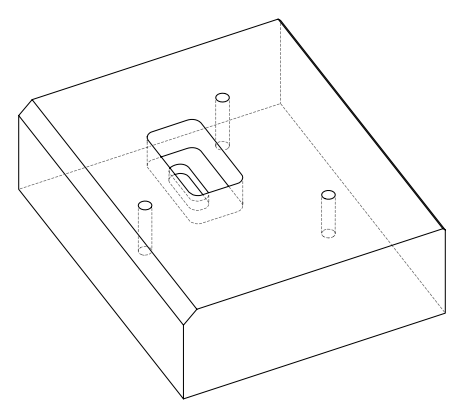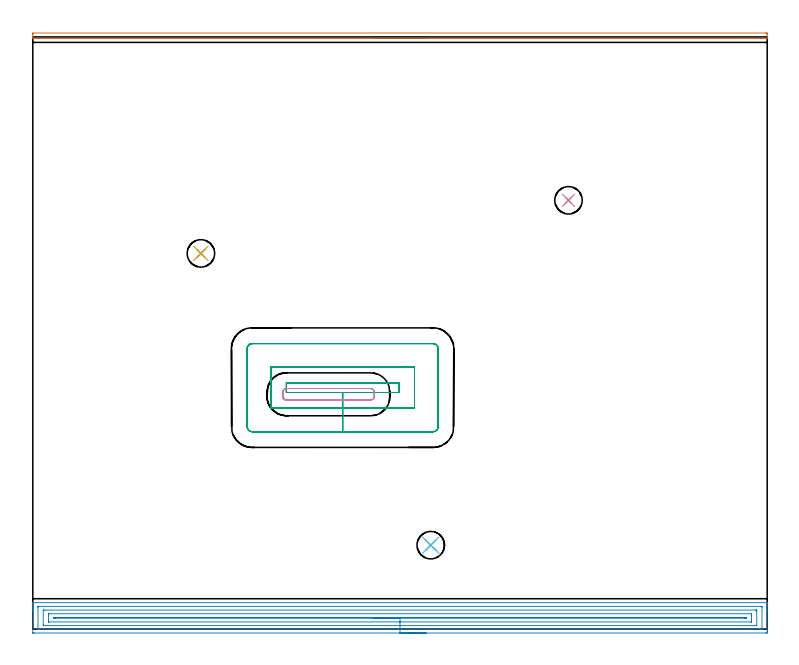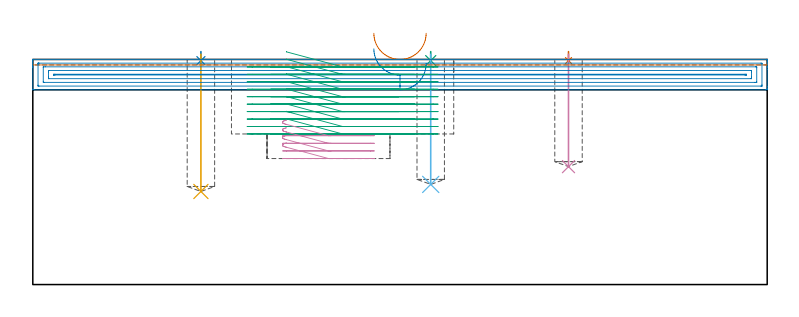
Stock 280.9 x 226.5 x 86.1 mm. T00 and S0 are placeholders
(PLAN: 10 operations, 3 tool changes, 25.6 min)
(1 SPOT_DRILL | STEP1POCKET | NXT0321_9005460120000 | 0.03 min | 1 mm3)
(2 SPOT_DRILL_1 | STEP1POCKET_1 | NXT0321_9005460120000 | 0.03 min | 1 mm3)
(3 SPOT_DRILL_2 | STEP1POCKET_2 | NXT0321_9005460120000 | 0.03 min | 1 mm3)
(4 DRILL_BLIND_HOLE_INTO_CENTER | STEP1POCKET | NXT0301_076 | 0.17 min | 3431 mm3)
(5 DRILL_BLIND_HOLE_INTO_CENTER_1 | STEP1POCKET_1 | NXT0301_076 | 0.21 min | 4252 mm3)
(6 DRILL_BLIND_HOLE_INTO_CENTER_2 | STEP1POCKET_2 | NXT0301_076 | 0.2 min | 4019 mm3)
(7 AREA_MILL | FG_CHAMFER_SURFACE | UGT0205_001 | 2.4 min | 619 mm3)
(8 AREA_MILL_1 | FG_CHAMFER_SURFACE_1 | UGT0205_001 | 11.41 min | 18897 mm3)
(9 MILL_RECTANGULAR_POCKET | POCKET_RECTANGULAR_STRAIGHT | NXT0201_011 | Follow Part, ap 3, ae 75% | 10.15 min | 109205 mm3)
(10 MILL_RECTANGULAR_POCKET_1 | POCKET_RECTANGULAR_STRAIGHT_1 | NXT0201_011 | Follow Part, ap 3, ae 75% | 1 min | 6798 mm3)
(TOOL NXT0321_9005460120000 | NC Spot Drill, 142deg, 12mm, Carbide, Uncoated | D12 PA142 FL30 Z2)
(TOOL NXT0301_076 | Carbide Drill 10.5mm [860.1-1050-032A1-MM 2214] | D10.5 PA140 FL55 Z2)
(TOOL UGT0205_001 | Chamfer Mill 20 x 3 x 45 deg. | D20 FL50 Z2)
(TOOL NXT0201_011 | ENDMILL 12mm [2P460-1200-NA 1630] | D12 FL38 Z6)
(OP 1 SPOT_DRILL)
G17 G21 G94 G90
T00 M6
G54
G17 G0 G90 X204.9 Y164. S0 M3
G43 Z96.1 H0
G94 G81 G98 Z85.648 F250. R89.1
G80
M5
M2
(OP 2 SPOT_DRILL_1)
G17 G21 G94 G90
T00 M6
G54
G17 G0 G90 X64.3 Y143.7 S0 M3
G43 Z96.1 H0
G94 G81 G98 Z85.648 F250. R89.1
G80
M5
M2
(OP 3 SPOT_DRILL_2)
G17 G21 G94 G90
T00 M6
G54
G17 G0 G90 X152.2 Y32.1 S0 M3
G43 Z96.1 H0
G94 G81 G98 Z85.648 F250. R89.1
G80
M5
M2
(OP 4 DRILL_BLIND_HOLE_INTO_CENTER)
G17 G21 G94 G90
T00 M6
G54
G17 G0 G90 X204.9 Y164. S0 M3
G43 Z96.1 H1
G94 G81 G98 Z45.1 F250. R88.1
G80
M5
M2
(OP 5 DRILL_BLIND_HOLE_INTO_CENTER_1)
G17 G21 G94 G90
T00 M6
G54
G17 G0 G90 X64.3 Y143.7 S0 M3
G43 Z96.1 H1
G94 G81 G98 Z35.6 F250. R88.1
G80
M5
M2
(OP 6 DRILL_BLIND_HOLE_INTO_CENTER_2)
G17 G21 G94 G90
T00 M6
G54
G17 G0 G90 X152.2 Y32.1 S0 M3
G43 Z96.1 H1
G94 G81 G98 Z38.3 F250. R88.1
G80
M5
M2
(OP 7 AREA_MILL)
G17 G21 G94 G90
T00 M6
G54
G17 G0 G90 X150.45 Y225.9 S1061 M3
G43 Z96.1 H0
G94 G1 X150.412 Z95.228 F250.
X150.298 Z94.363
X150.109 Z93.512
X149.847 Z92.68
X149.513 Z91.874
X149.11 Z91.1
X148.642 Z90.364
X148.11 Z89.672
X147.521 Z89.029
X146.878 Z88.44
X146.186 Z87.908
X145.45 Z87.44
X144.676 Z87.037
X143.87 Z86.703
X143.038 Z86.441
X142.186 Z86.252
X141.322 Z86.138
X140.45 Z86.1
X0.173
X0.01 Y225.903 Z86.088
X0.007 Y225.959 Z86.033
X0. Y226.368 Z85.631
Y226.704 Z85.295
Y227.396 Z84.599
Y227.741 Z84.255
X0.002 Y227.991 Z84.005
X0.173 Y228. Z84.
X280.425 Y227.999 Z84.001
X280.727 Y227.996 Z84.004
X280.898 Y227.991 Z84.005
X280.9 Y227.742 Z84.255
Y227.396 Z84.599
Y226.704 Z85.295
Y226.368 Z85.632
X280.893 Y225.959 Z86.033
X280.89 Y225.903 Z86.088
X280.727 Y225.9 Z86.1
X140.45
X139.578 Z86.138
X138.714 Z86.252
X137.862 Z86.441
X137.03 Z86.703
X136.224 Z87.037
X135.45 Z87.44
X134.714 Z87.908
X134.022 Z88.44
X133.379 Z89.029
X132.79 Z89.672
X132.258 Z90.364
X131.79 Z91.1
X131.387 Z91.874
X131.053 Z92.68
X130.791 Z93.512
X130.602 Z94.363
X130.488 Z95.228
X130.45 Z96.1
M5
M2
(OP 8 AREA_MILL_1)
G17 G21 G94 G90
T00 M6
G54
G17 G0 G90 X150.45 Y-1.5 S1061 M3
G43 Z96.1 H0
Z84.5
G94 G1 X150.412 Z83.628 F250.
X150.298 Z82.763
X150.109 Z81.912
X149.847 Z81.08
X149.513 Z80.274
X149.11 Z79.5
X148.642 Z78.764
X148.11 Z78.072
X147.521 Z77.429
X146.878 Z76.84
X146.186 Z76.308
X145.45 Z75.84
X144.676 Z75.437
X143.87 Z75.103
X143.038 Z74.841
X142.186 Z74.652
X141.322 Z74.538
X140.45 Z74.5
X0.62
X0.003 Y-1.499 Z74.499
X0.002 Y-1.498 Z74.5
X0. Y-1.493 Z74.504
Y6.953 Z82.948
Y7.495 Z83.492
Y7.838 Z83.834
Y8.38 Z84.376
Y8.722 Z84.717
Y9.408 Z85.407
Y9.718 Z85.717
X0.008 Y10.081 Z86.072
X0.01 Y10.105 Z86.095
X0.17 Y10.1 Z86.1
X280.73
X280.89 Y10.105 Z86.095
X280.892 Y10.081 Z86.072
X280.9 Y9.718 Z85.717
Y9.408 Z85.407
Y8.722 Z84.717
Y7.495 Z83.492
Y6.953 Z82.948
Y6.34 Z82.335
Y-0.393 Z75.604
X280.896 Y-1.007 Z74.991
X280.891 Y-1.492 Z74.506
X280.773 Y-1.495 Z74.503
X280.28 Y-1.5 Z74.5
X140.45
Y-0.086 Z75.914
X2.369 Y-0.085 Z75.915
X2.01 Y-0.076 Z75.924
X2.005 Y0.037 Z76.037
X2.001 Y0.28 Z76.28
Y8.239 Z84.239
X2.01 Y8.643 Z84.643
X2.015 Y8.68 Z84.68
X2.033 Y8.682 Z84.682
X2.086 Y8.685 Z84.685
X2.193 Y8.686 Z84.686
X2.407
X278.531 Y8.685 Z84.685
X278.89 Y8.676 Z84.676
X278.895 Y8.563 Z84.563
X278.899 Y8.32 Z84.32
Y0.36 Z76.36
X278.89 Y-0.043 Z75.957
X278.885 Y-0.08 Z75.92
X278.867 Y-0.082 Z75.918
X278.814 Y-0.085 Z75.915
X278.707 Y-0.086 Z75.914
X278.493
X140.45
Y1.328 Z77.328
X4.515 Y1.329 Z77.329
X4.194
X4.087 Y1.332 Z77.332
X4.011 Y1.335 Z77.335
X4.005 Y1.455 Z77.455
X4.001 Y1.647 Z77.647
Y7.145 Z83.145
X4.004 Y7.209 Z83.209
X4.01 Y7.256 Z83.256
X4.036 Y7.265 Z83.265
X4.194 Y7.268 Z83.268
X4.766 Y7.271 Z83.271
X276.385
X276.706 Y7.27 Z83.27
X276.813 Y7.268 Z83.268
X276.889 Y7.265 Z83.265
X276.895 Y7.145 Z83.145
X276.899 Y6.953 Z82.953
Y1.455 Z77.455
X276.896 Y1.391 Z77.391
X276.89 Y1.344 Z77.344
X276.864 Y1.335 Z77.335
X276.706 Y1.332 Z77.332
X276.134 Y1.329 Z77.329
X140.45 Y1.328 Z77.328
Y2.743 Z78.743
X6.118
X6.063 Y2.744 Z78.744
X6.025 Y2.747 Z78.747
X6.01 Y2.75 Z78.75
X6.008 Y2.77 Z78.77
X6.003 Y2.979 Z78.979
X6. Y3.397 Z79.397
Y5.184 Z81.184
X6.004 Y5.617 Z81.617
X6.01 Y5.833 Z81.833
X6.013 Y5.851 Z81.851
X6.039 Y5.853 Z81.853
X6.097 Y5.856 Z81.856
X6.195 Y5.857 Z81.857
X274.782
X274.837 Y5.856 Z81.856
X274.875 Y5.853 Z81.853
X274.89 Y5.85 Z81.85
X274.892 Y5.83 Z81.83
X274.897 Y5.621 Z81.621
X274.9 Y5.204 Z81.204
Y3.416 Z79.416
X274.896 Y2.983 Z78.983
X274.89 Y2.767 Z78.767
X274.887 Y2.749 Z78.749
X274.862 Y2.747 Z78.747
X274.803 Y2.744 Z78.744
X274.705 Y2.743 Z78.743
X140.45
Y4.157 Z80.157
X8.517
X8.227 Y4.159 Z80.159
X8.036 Y4.164 Z80.164
X8.009 Y4.17 Z80.17
X8.005 Y4.179 Z80.179
X8.001 Y4.207 Z80.207
X8. Y4.3 Z80.3
X8.002 Y4.382 Z80.382
X8.005 Y4.422 Z80.422
X8.009 Y4.436 Z80.436
X8.083 Y4.439 Z80.439
X8.372 Y4.443 Z80.443
X8.517
X272.383
X272.672 Y4.44 Z80.44
X272.864 Y4.436 Z80.436
X272.891 Y4.43 Z80.43
X272.895 Y4.421 Z80.421
X272.899 Y4.393 Z80.393
X272.9 Y4.3 Z80.3
X272.898 Y4.218 Z80.218
X272.895 Y4.178 Z80.178
X272.891 Y4.164 Z80.164
X272.817 Y4.161 Z80.161
X272.528 Y4.157 Z80.157
X272.383
X140.45
X139.578 Z80.195
X138.714 Z80.309
X137.862 Z80.498
X137.03 Z80.76
X136.224 Z81.094
X135.45 Z81.497
X134.714 Z81.965
X134.022 Z82.496
X133.379 Z83.086
X132.79 Z83.729
X132.258 Z84.421
X131.79 Z85.157
X131.387 Z85.931
X131.053 Z86.737
X130.791 Z87.569
X130.602 Z88.42
X130.488 Z89.285
X130.45 Z90.157
G0 Z96.1
M5
M2
(OP 9 MILL_RECTANGULAR_POCKET)
G17 G21 G94 G90
T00 M6
G54
G17 G0 G90 X97. Y90.832 S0 M3
G43 Z96.1 H1
Z89.1
G94 G1 Y90.5 Z89.011 F250.
X118.5 Z83.25
X140. F500.
Y94.2
X97.
Y90.5
X118.5
Y84.5
X146.
Y100.2
X91.
Y84.5
X118.5
Y75.5
X153.1
G3 X155. Y77.4 R1.9
G1 Y107.3
G3 X153.1 Y109.2 R1.9
G1 X83.9
G3 X82. Y107.3 R1.9
G1 Y77.4
G3 X83.9 Y75.5 R1.9
G1 X118.5
X119.5
G0 X97. Y90.832 Z86.25
G1 Y90.5 Z86.161 F250.
X118.5 Z80.4
X140. F500.
Y94.2
X97.
Y90.5
X118.5
Y84.5
X146.
Y100.2
X91.
Y84.5
X118.5
Y75.5
X153.1
G3 X155. Y77.4 R1.9
G1 Y107.3
G3 X153.1 Y109.2 R1.9
G1 X83.9
G3 X82. Y107.3 R1.9
G1 Y77.4
G3 X83.9 Y75.5 R1.9
G1 X118.5
X119.5
G0 X97. Y90.832 Z83.4
G1 Y90.5 Z83.311 F250.
X118.5 Z77.55
X140. F500.
Y94.2
X97.
Y90.5
X118.5
Y84.5
X146.
Y100.2
X91.
Y84.5
X118.5
Y75.5
X153.1
G3 X155. Y77.4 R1.9
G1 Y107.3
G3 X153.1 Y109.2 R1.9
G1 X83.9
G3 X82. Y107.3 R1.9
G1 Y77.4
G3 X83.9 Y75.5 R1.9
G1 X118.5
X119.5
G0 X97. Y90.832 Z80.55
G1 Y90.5 Z80.461 F250.
X118.5 Z74.7
X140. F500.
Y94.2
X97.
Y90.5
X118.5
Y84.5
X146.
Y100.2
X91.
Y84.5
X118.5
Y75.5
X153.1
G3 X155. Y77.4 R1.9
G1 Y107.3
G3 X153.1 Y109.2 R1.9
G1 X83.9
G3 X82. Y107.3 R1.9
G1 Y77.4
G3 X83.9 Y75.5 R1.9
G1 X118.5
X119.5
G0 X97. Y90.832 Z77.7
G1 Y90.5 Z77.611 F250.
X118.5 Z71.85
X140. F500.
Y94.2
X97.
Y90.5
X118.5
Y84.5
X146.
Y100.2
X91.
Y84.5
X118.5
Y75.5
X153.1
G3 X155. Y77.4 R1.9
G1 Y107.3
G3 X153.1 Y109.2 R1.9
G1 X83.9
G3 X82. Y107.3 R1.9
G1 Y77.4
G3 X83.9 Y75.5 R1.9
G1 X118.5
X119.5
G0 X97. Y90.832 Z74.85
G1 Y90.5 Z74.761 F250.
X118.5 Z69.
X140. F500.
Y94.2
X97.
Y90.5
X118.5
Y84.5
X146.
Y100.2
X91.
Y84.5
X118.5
Y75.5
X153.1
G3 X155. Y77.4 R1.9
G1 Y107.3
G3 X153.1 Y109.2 R1.9
G1 X83.9
G3 X82. Y107.3 R1.9
G1 Y77.4
G3 X83.9 Y75.5 R1.9
G1 X118.5
X119.5
G0 X97. Y90.832 Z72.
G1 Y90.5 Z71.911 F250.
X118.5 Z66.15
X140. F500.
Y94.2
X97.
Y90.5
X118.5
Y84.5
X146.
Y100.2
X91.
Y84.5
X118.5
Y75.5
X153.1
G3 X155. Y77.4 R1.9
G1 Y107.3
G3 X153.1 Y109.2 R1.9
G1 X83.9
G3 X82. Y107.3 R1.9
G1 Y77.4
G3 X83.9 Y75.5 R1.9
G1 X118.5
X119.5
G0 X97. Y90.832 Z69.15
G1 Y90.5 Z69.061 F250.
X118.5 Z63.3
X140. F500.
Y94.2
X97.
Y90.5
X118.5
Y84.5
X146.
Y100.2
X91.
Y84.5
X118.5
Y75.5
X153.1
G3 X155. Y77.4 R1.9
G1 Y107.3
G3 X153.1 Y109.2 R1.9
G1 X83.9
G3 X82. Y107.3 R1.9
G1 Y77.4
G3 X83.9 Y75.5 R1.9
G1 X118.5
X119.5
G0 X97. Y90.832 Z66.3
G1 Y90.5 Z66.211 F250.
X118.5 Z60.45
X140. F500.
Y94.2
X97.
Y90.5
X118.5
Y84.5
X146.
Y100.2
X91.
Y84.5
X118.5
Y75.5
X153.1
G3 X155. Y77.4 R1.9
G1 Y107.3
G3 X153.1 Y109.2 R1.9
G1 X83.9
G3 X82. Y107.3 R1.9
G1 Y77.4
G3 X83.9 Y75.5 R1.9
G1 X118.5
X119.5
G0 X97. Y90.832 Z63.45
G1 Y90.5 Z63.361 F250.
X118.5 Z57.6
X140. F500.
Y94.2
X97.
Y90.5
X118.5
Y84.5
X146.
Y100.2
X91.
Y84.5
X118.5
Y75.5
X153.1
G3 X155. Y77.4 R1.9
G1 Y107.3
G3 X153.1 Y109.2 R1.9
G1 X83.9
G3 X82. Y107.3 R1.9
G1 Y77.4
G3 X83.9 Y75.5 R1.9
G1 X118.5
X119.5
G0 Z96.1
M5
M2
(OP 10 MILL_RECTANGULAR_POCKET_1)
G17 G21 G94 G90
T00 M6
G54
G17 G0 G90 X96.972 Y92. S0 M3
G43 Z96.1 H1
Z62.862
G94 G1 X96.882 Z62.837 F250.
X96.561 Y91.935 Z62.749
X96.264 Y91.797 Z62.662
X96.007 Y91.593 Z62.574
X95.803 Y91.336 Z62.486
X95.665 Y91.039 Z62.398
X95.6 Y90.718 Z62.311
Y88.882 Z61.818
X95.665 Y88.561 Z61.731
X95.803 Y88.264 Z61.643
X96.007 Y88.007 Z61.555
X96.264 Y87.803 Z61.467
X96.561 Y87.665 Z61.38
X96.882 Y87.6 Z61.292
X97. Z61.26
X113.1 Z56.946
X129.2 F500.
G3 X130.6 Y89. R1.4
G1 Y90.6
G3 X129.2 Y92. R1.4
G1 X97.
G3 X95.6 Y90.6 R1.4
G1 Y89.
G3 X97. Y87.6 R1.4
G1 X113.1
X114.1
G0 X96.972 Y92. Z59.946
G1 X96.882 Z59.922 F250.
X96.561 Y91.935 Z59.834
X96.264 Y91.797 Z59.746
X96.007 Y91.593 Z59.659
X95.803 Y91.336 Z59.571
X95.665 Y91.039 Z59.483
X95.6 Y90.718 Z59.395
Y88.882 Z58.903
X95.665 Y88.561 Z58.815
X95.803 Y88.264 Z58.728
X96.007 Y88.007 Z58.64
X96.264 Y87.803 Z58.552
X96.561 Y87.665 Z58.464
X96.882 Y87.6 Z58.376
X97. Z58.345
X113.1 Z54.031
X129.2 F500.
G3 X130.6 Y89. R1.4
G1 Y90.6
G3 X129.2 Y92. R1.4
G1 X97.
G3 X95.6 Y90.6 R1.4
G1 Y89.
G3 X97. Y87.6 R1.4
G1 X113.1
X114.1
G0 X96.972 Y92. Z57.031
G1 X96.882 Z57.007 F250.
X96.561 Y91.935 Z56.919
X96.264 Y91.797 Z56.831
X96.007 Y91.593 Z56.743
X95.803 Y91.336 Z56.655
X95.665 Y91.039 Z56.568
X95.6 Y90.718 Z56.48
Y88.882 Z55.988
X95.665 Y88.561 Z55.9
X95.803 Y88.264 Z55.812
X96.007 Y88.007 Z55.724
X96.264 Y87.803 Z55.637
X96.561 Y87.665 Z55.549
X96.882 Y87.6 Z55.461
X97. Z55.429
X113.1 Z51.115
X129.2 F500.
G3 X130.6 Y89. R1.4
G1 Y90.6
G3 X129.2 Y92. R1.4
G1 X97.
G3 X95.6 Y90.6 R1.4
G1 Y89.
G3 X97. Y87.6 R1.4
G1 X113.1
X114.1
G0 X96.972 Y92. Z54.115
G1 X96.882 Z54.091 F250.
X96.561 Y91.935 Z54.003
X96.264 Y91.797 Z53.916
X96.007 Y91.593 Z53.828
X95.803 Y91.336 Z53.74
X95.665 Y91.039 Z53.652
X95.6 Y90.718 Z53.565
Y88.882 Z53.072
X95.665 Y88.561 Z52.985
X95.803 Y88.264 Z52.897
X96.007 Y88.007 Z52.809
X96.264 Y87.803 Z52.721
X96.561 Y87.665 Z52.633
X96.882 Y87.6 Z52.546
X97. Z52.514
X113.1 Z48.2
X129.2 F500.
G3 X130.6 Y89. R1.4
G1 Y90.6
G3 X129.2 Y92. R1.4
G1 X97.
G3 X95.6 Y90.6 R1.4
G1 Y89.
G3 X97. Y87.6 R1.4
G1 X113.1
X114.1
G0 Z96.1
M5
M2
